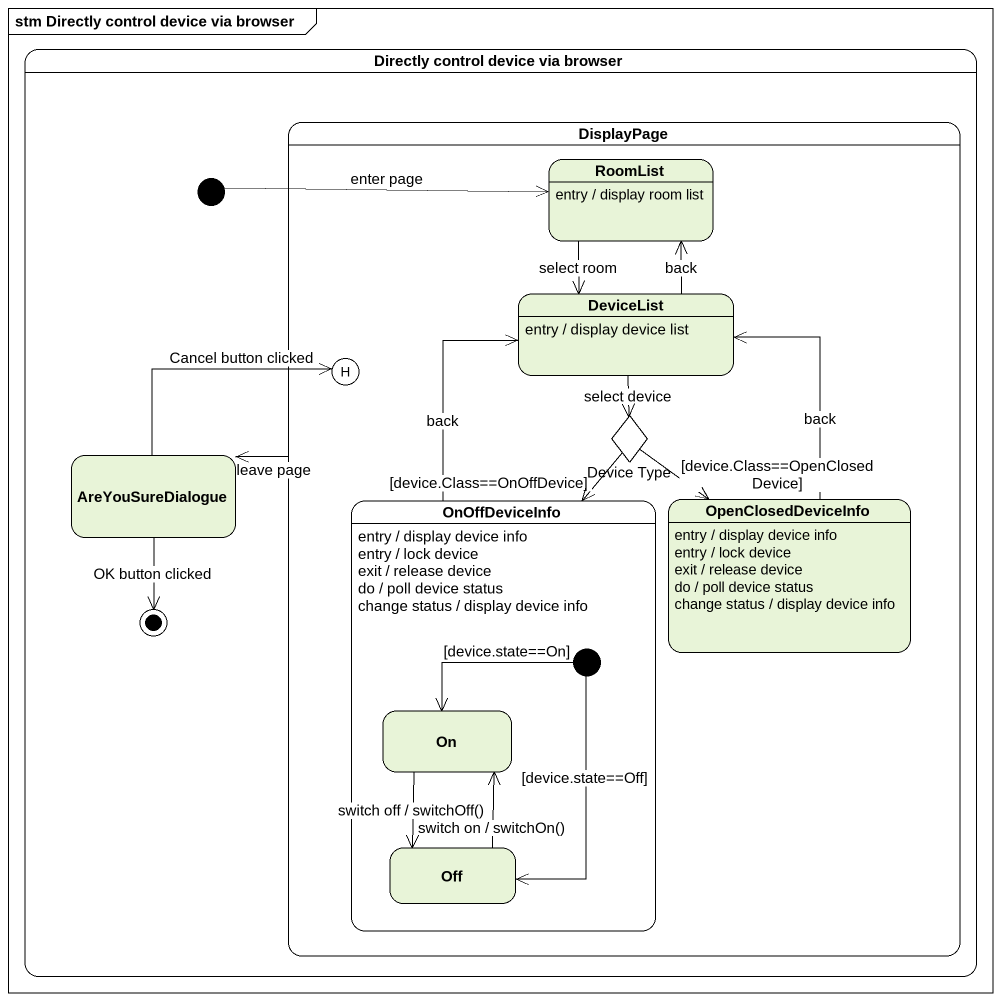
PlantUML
@startuml
mainframe stm Directly control device via browser
hide empty description
state "Directly control device via browser" as Directly_control_device_via {
  state DisplayPage {
    state RoomList
    RoomList : entry / display room list
    state DeviceList
    DeviceList : entry / display device list
    state history1 <<history>>
    state "Device Type" as Device_Type <<choice>>
    state OnOffDeviceInfo {
      state "On" as On_
      state Off
      [*] -left-> On_ : [device.state==On]
      [*] --> Off : [device.state==Off]
    }
    OnOffDeviceInfo : entry / display device info
    OnOffDeviceInfo : entry / lock device
    OnOffDeviceInfo : exit / release device
    OnOffDeviceInfo : do / poll device status
    OnOffDeviceInfo : change status / display device info
    state OpenClosedDeviceInfo
    OpenClosedDeviceInfo : entry / display device info
    OpenClosedDeviceInfo : entry / lock device
    OpenClosedDeviceInfo : exit / release device
    OpenClosedDeviceInfo : do / poll device status
    OpenClosedDeviceInfo : change status / display device info
  }
  state initial1 <<start>>
  state AreYouSureDialogue
  AreYouSureDialogue --> [*] : OK button clicked
}
DisplayPage -left-> AreYouSureDialogue : leave page
initial1 -right-> RoomList : enter page
RoomList --> DeviceList : select room
DeviceList -up-> RoomList : back
DeviceList --> Device_Type : select device
Device_Type --> OnOffDeviceInfo : [device.Class==OnOffDevice]
Device_Type --> OpenClosedDeviceInfo : [device.Class==OpenClosedDevice]
AreYouSureDialogue -up-> history1 : Cancel button clicked
OnOffDeviceInfo -up-> DeviceList : back
OpenClosedDeviceInfo -up-> DeviceList : back
On_ --> Off : switch off / switchOff()
Off -up-> On_ : switch on / switchOn()
@enduml
